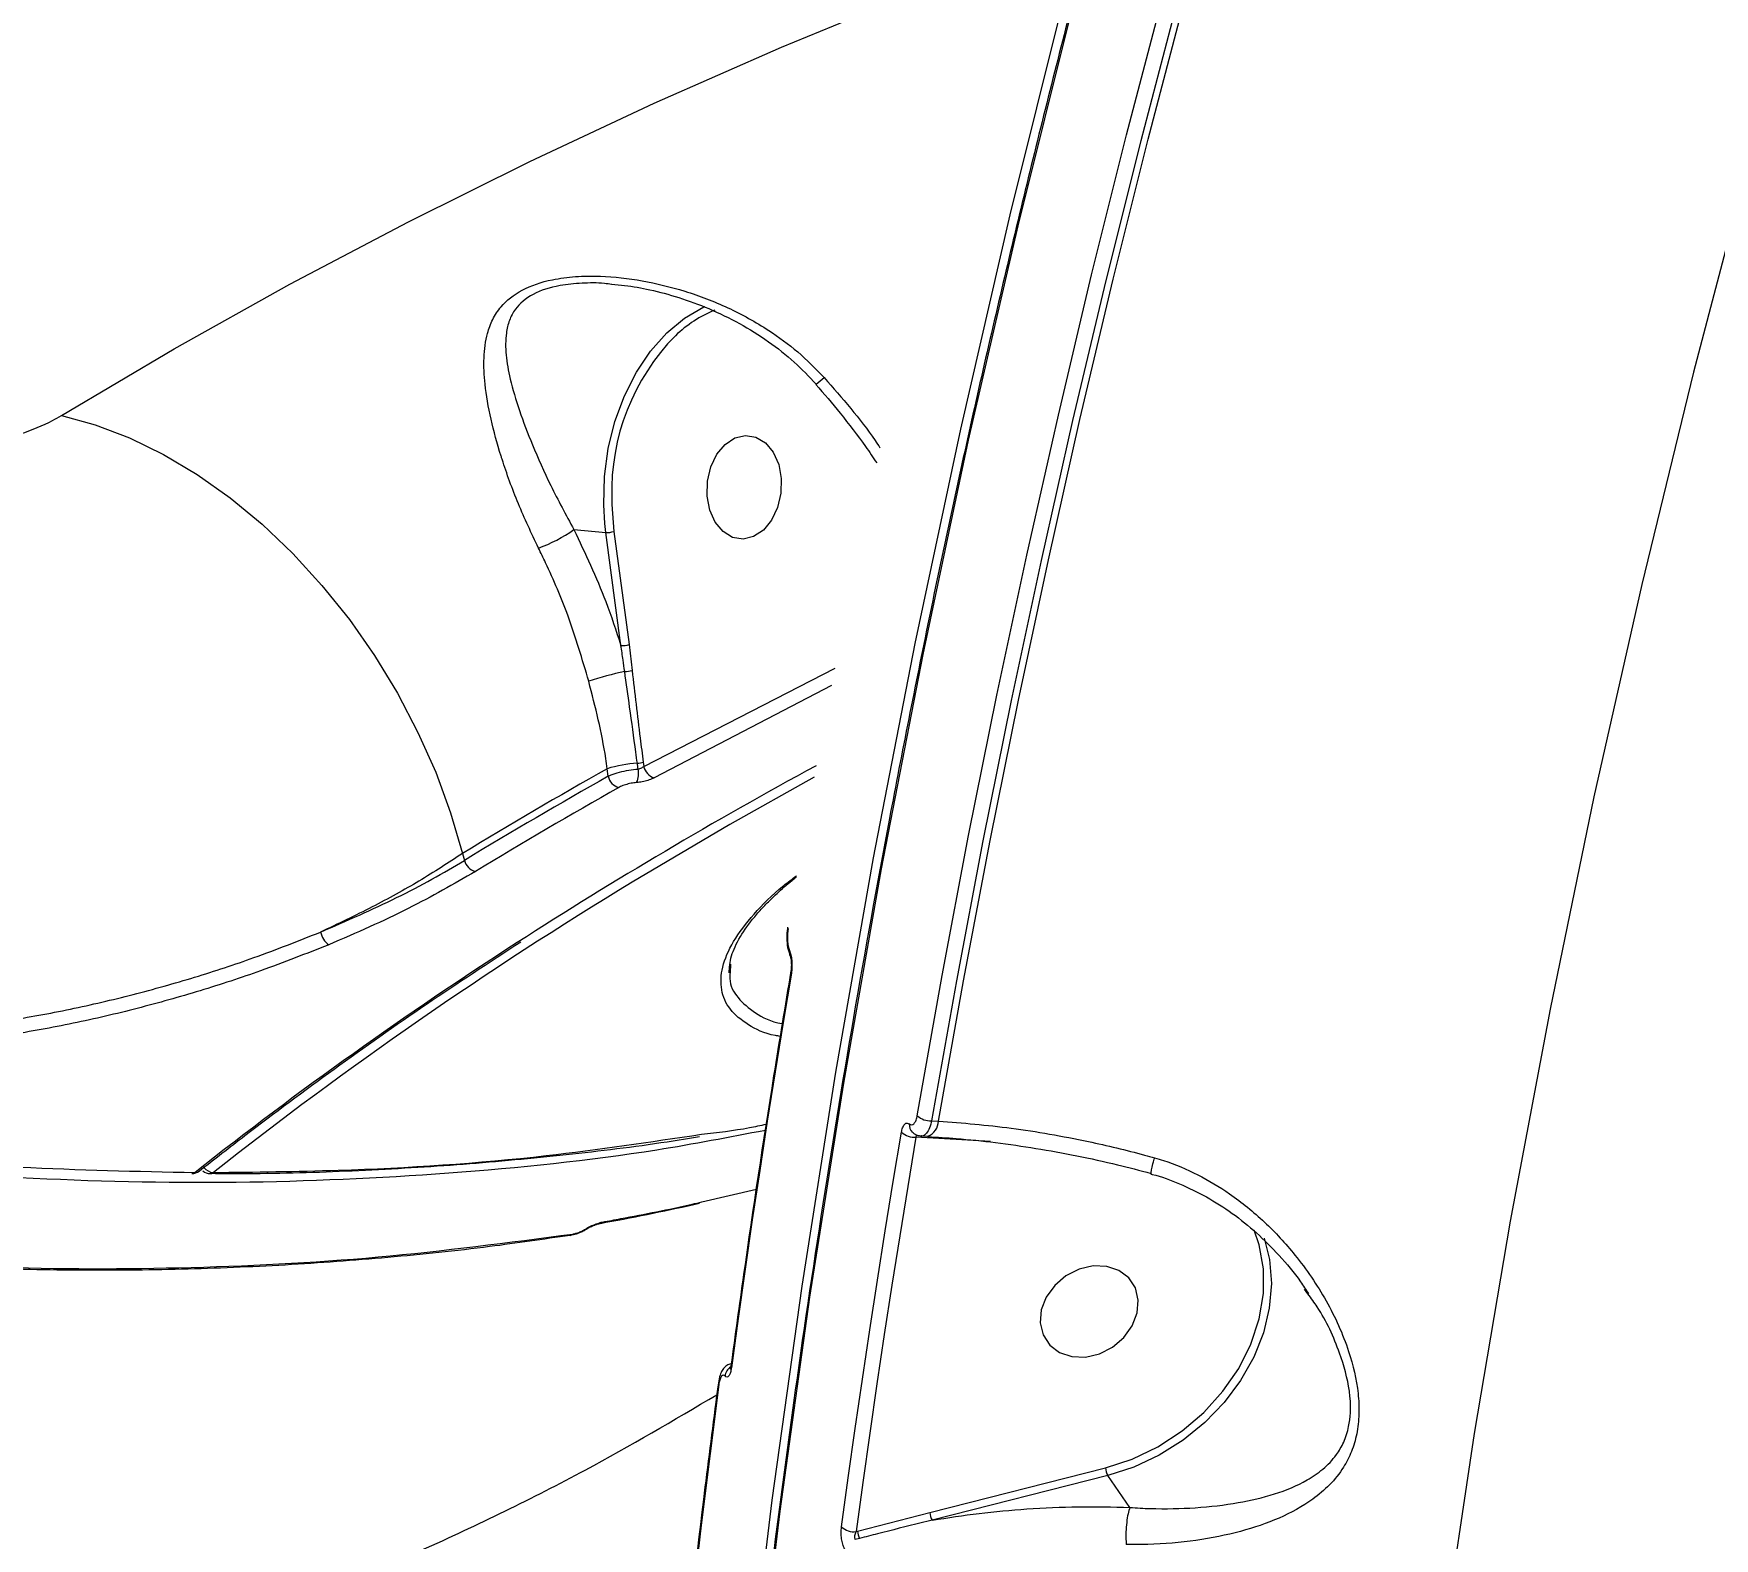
# Model space of a CAD drawing. Header units: millimetres. Extents: x -7151 to 6134, y -5040 to 5562.
# Drawn here: x -3250.3 to -3105, y -418.6 to -288.4 of the extents above; entities that cross this region are included whole.
import ezdxf

# ---------------------------------------------------------------- set-up
doc = ezdxf.new("R2010")
doc.units = ezdxf.units.MM
for name, color, linetype in [('DIKOM_ОБЪЕКТ', 7, 'Continuous'), ('DIKOM_РАЗМЕР_ЗОНА', 7, 'Continuous'), ('DIKOM_РАЗМЕР_ОБЪЕКТА', 7, 'Continuous')]:
    doc.layers.add(name, color=color, linetype=linetype)
doc.styles.add('style1', font='arial.ttf', dxfattribs={"width": 0.8})
doc.dimstyles.new('1-50', dxfattribs={"dimtxt": 300, "dimasz": 200, "dimexe": 100, "dimexo": 0, "dimgap": 100, "dimtad": 1, "dimtxsty": 'style1', "dimcen": 200, "dimclrd": 7, "dimclre": 7, "dimclrt": 7, "dimadec": 1, "dimazin": 2, "dimtfac": 1, "dimtmove": 0, "dimatfit": 2, "dimfxl": 0, "dimlwd": 25, "dimlwe": 18, "dimarcsym": 0})

# ---------------------------------------------------------------- blocks, each defined once
blk = doc.blocks.new('*D0')
at = {"layer": 'Defpoints', "color": 0, "transparency": 16777216}
for p in [(4133.55, 168.74), (-4567.47, -1241.13), (4133.55, -4153.12)]:
    blk.add_point(p, dxfattribs=at)
at = {"layer": 'DIKOM_РАЗМЕР_ОБЪЕКТА', "color": 7, "lineweight": 18, "transparency": 16777216}
for p, q in [((4133.55, 168.74), (4133.55, -4253.12)), ((-4567.47, -1241.13), (-4567.47, -4253.12))]:
    blk.add_line(p, q, dxfattribs=at)
at = {"layer": 'DIKOM_РАЗМЕР_ОБЪЕКТА', "color": 7, "lineweight": 25, "transparency": 16777216}
blk.add_line((-4367.47, -4153.12), (3933.55, -4153.12), dxfattribs=at)
at = {"layer": 'DIKOM_РАЗМЕР_ОБЪЕКТА', "color": 7, "transparency": 16777216}
for points in [[(-4367.47, -4119.79), (-4367.47, -4186.45), (-4567.47, -4153.12)], [(3933.55, -4119.79), (3933.55, -4186.45), (4133.55, -4153.12)]]:
    blk.add_solid(points, dxfattribs=at)
at = {"layer": 'DIKOM_РАЗМЕР_ОБЪЕКТА', "color": 7, "transparency": 16777216, "insert": (150.61, -3899.95), "char_height": 300, "attachment_point": 5, "style": 'style1'}
blk.add_mtext('8700', dxfattribs=at)
blk = doc.blocks.new('*D1')
at = {"layer": 'Defpoints', "color": 0, "transparency": 16777216}
for p in [(-2392.45, 3674.75), (-6010.84, -1738.88), (-3202.89, -1738.88)]:
    blk.add_point(p, dxfattribs=at)
at = {"layer": 'DIKOM_РАЗМЕР_ОБЪЕКТА', "color": 7, "lineweight": 18, "transparency": 16777216}
for p, q in [((-2392.45, 3674.75), (-6110.84, 3674.75)), ((-3202.89, -1738.88), (-6110.84, -1738.88))]:
    blk.add_line(p, q, dxfattribs=at)
at = {"layer": 'DIKOM_РАЗМЕР_ОБЪЕКТА', "color": 7, "lineweight": 25, "transparency": 16777216}
blk.add_line((-6010.84, 3474.75), (-6010.84, -1538.88), dxfattribs=at)
at = {"layer": 'DIKOM_РАЗМЕР_ОБЪЕКТА', "color": 7, "transparency": 16777216}
for points in [[(-6044.18, 3474.75), (-5977.51, 3474.75), (-6010.84, 3674.75)], [(-6044.18, -1538.88), (-5977.51, -1538.88), (-6010.84, -1738.88)]]:
    blk.add_solid(points, dxfattribs=at)
at = {"layer": 'DIKOM_РАЗМЕР_ОБЪЕКТА', "color": 7, "transparency": 16777216, "insert": (-6264.01, 967.94), "char_height": 300, "attachment_point": 5, "rotation": 90, "style": 'style1'}
blk.add_mtext('5400', dxfattribs=at)
blk = doc.blocks.new('*D2')
at = {"layer": 'Defpoints', "color": 0, "transparency": 16777216}
for p in [(-3409.24, 5551.13), (-6701.17, -3742.74), (-3065.41, -3742.74)]:
    blk.add_point(p, dxfattribs=at)
at = {"layer": 'DIKOM_РАЗМЕР_ЗОНА', "color": 7, "lineweight": 18, "transparency": 16777216}
for p, q in [((-3409.24, 5551.13), (-6801.17, 5551.13)), ((-3065.41, -3742.74), (-6801.17, -3742.74))]:
    blk.add_line(p, q, dxfattribs=at)
at = {"layer": 'DIKOM_РАЗМЕР_ЗОНА', "color": 7, "lineweight": 25, "transparency": 16777216}
blk.add_line((-6701.17, 5351.13), (-6701.17, -3542.74), dxfattribs=at)
at = {"layer": 'DIKOM_РАЗМЕР_ЗОНА', "color": 7, "transparency": 16777216}
for points in [[(-6734.5, 5351.13), (-6667.84, 5351.13), (-6701.17, 5551.13)], [(-6734.5, -3542.74), (-6667.84, -3542.74), (-6701.17, -3742.74)]]:
    blk.add_solid(points, dxfattribs=at)
at = {"layer": 'DIKOM_РАЗМЕР_ЗОНА', "color": 7, "transparency": 16777216, "insert": (-6954.45, 885.88), "char_height": 300, "attachment_point": 5, "rotation": 90, "style": 'style1'}
blk.add_mtext('9300', dxfattribs=at)
blk = doc.blocks.new('*D3')
at = {"layer": 'Defpoints', "color": 0, "transparency": 16777216}
for p in [(6133.55, 253.24), (-5802.46, -2467.19), (6133.55, -4939.78)]:
    blk.add_point(p, dxfattribs=at)
at = {"layer": 'DIKOM_РАЗМЕР_ЗОНА', "color": 7, "lineweight": 18, "transparency": 16777216}
for p, q in [((6133.55, 253.24), (6133.55, -5039.78)), ((-5802.46, -2467.19), (-5802.46, -5039.78))]:
    blk.add_line(p, q, dxfattribs=at)
at = {"layer": 'DIKOM_РАЗМЕР_ЗОНА', "color": 7, "lineweight": 25, "transparency": 16777216}
blk.add_line((-5602.46, -4939.78), (5933.55, -4939.78), dxfattribs=at)
at = {"layer": 'DIKOM_РАЗМЕР_ЗОНА', "color": 7, "transparency": 16777216}
for points in [[(-5602.46, -4906.44), (-5602.46, -4973.11), (-5802.46, -4939.78)], [(5933.55, -4906.44), (5933.55, -4973.11), (6133.55, -4939.78)]]:
    blk.add_solid(points, dxfattribs=at)
at = {"layer": 'DIKOM_РАЗМЕР_ЗОНА', "color": 7, "transparency": 16777216, "insert": (186.61, -4686.61), "char_height": 300, "attachment_point": 5, "style": 'style1'}
blk.add_mtext('11950', dxfattribs=at)

msp = doc.modelspace()

# ---------------------------------------------------------------- linework, layer by layer
at = {"layer": 'DIKOM_ОБЪЕКТ', "color": 7, "linetype": 'Continuous', "lineweight": 15}
for p, q in [((-3203.6, -331.32), (-3200.839, -331.566)), ((-3200.839, -331.566), (-3200.927, -330.794)), ((-3199.536, -341.344), (-3200.839, -331.566)), ((-3200.137, -331.477), (-3198.834, -341.256)), ((-3198.834, -341.256), (-3198.567, -343.507)), ((-3197.554, -351.798), (-3181.01, -343.306)), ((-3181.31, -344.814), (-3196.661, -352.786)), ((-3197.601, -351.443), (-3197.554, -351.798)), ((-3200.629, -352.654), (-3200.717, -352.009)), ((-3213.237, -359.339), (-3213.061, -359.935)), ((-3190.052, -368.926), (-3190.089, -369.638)), ((-3173.543, -383.771), (-3173.007, -383.799)), ((-3172.664, -382.455), (-3172.057, -382.487)), ((-3173.546, -383.904), (-3174.014, -383.879)), ((-3167.573, -384.253), (-3173.546, -383.904)), ((-3173.007, -383.799), (-3172.977, -383.8)), ((-3192.53, -389.477), (-3187.807, -388.368)), ((-3203.919, -392.372), (-3203.935, -392.374)), ((-3202.477, -391.809), (-3202.466, -391.802)), ((-3140.111, -397.442), (-3140.4, -397.037)), ((-3172.818, -416.352), (-3157.627, -412.499)), ((-3157.422, -413.16), (-3172.613, -417.012)), ((-3155.519, -415.91), (-3157.422, -413.16)), ((-3179.071, -417.974), (-3172.818, -416.352)), ((-3178.894, -418.589), (-3179.278, -418.686)), ((-3179.199, -418.006), (-3179.071, -417.974))]:
    msp.add_line(p, q, dxfattribs=at)
at = {"layer": 'DIKOM_ОБЪЕКТ', "color": 7, "linetype": 'Continuous', "lineweight": 15, "flags": 128}
for points in [[(-3194.667, -525.701), (-3194.16, -507.403), (-3193.308, -489.055), (-3192.11, -470.663), (-3190.566, -452.233), (-3188.677, -433.771), (-3186.445, -415.281), (-3183.869, -396.77), (-3180.95, -378.243), (-3177.689, -359.706), (-3174.088, -341.165), (-3170.146, -322.624), (-3165.866, -304.09), (-3161.248, -285.568), (-3156.295, -267.064), (-3151.007, -248.583), (-3145.387, -230.132), (-3139.435, -211.715), (-3133.154, -193.338), (-3126.545, -175.007)], [(-3125.888, -175.957), (-3132.496, -194.288), (-3138.778, -212.664), (-3144.729, -231.081), (-3150.35, -249.533), (-3155.638, -268.014), (-3160.591, -286.518), (-3165.209, -305.04), (-3169.489, -323.574), (-3173.43, -342.114), (-3177.032, -360.656), (-3180.293, -379.193), (-3183.212, -397.72), (-3185.788, -416.231), (-3188.02, -434.72), (-3189.909, -453.183), (-3191.453, -471.613), (-3192.651, -490.005), (-3193.503, -508.352), (-3194.01, -526.651)], [(-3091.277, -262.779), (-3096.778, -281.063), (-3101.941, -299.376), (-3106.763, -317.711), (-3111.244, -336.063), (-3115.382, -354.425), (-3119.174, -372.792), (-3122.622, -391.159), (-3125.722, -409.518), (-3128.475, -427.865), (-3130.878, -446.194), (-3132.933, -464.498), (-3134.637, -482.771), (-3135.991, -501.009), (-3136.993, -519.205), (-3137.645, -537.354)], [(-3247.928, -321.446), (-3238.186, -315.678), (-3228.181, -310.089), (-3217.919, -304.682), (-3207.405, -299.46), (-3196.646, -294.426), (-3185.646, -289.583), (-3174.413, -284.933), (-3167.394, -282.171)], [(-3173.91, -382.025), (-3171.759, -369.902), (-3169.462, -357.777), (-3167.019, -345.652), (-3164.432, -333.528), (-3161.699, -321.406), (-3158.822, -309.288), (-3155.801, -297.176), (-3152.636, -285.071)], [(-3151.407, -285.582), (-3154.569, -297.677), (-3157.588, -309.779), (-3160.463, -321.887), (-3163.193, -333.998), (-3165.779, -346.113), (-3168.22, -358.228), (-3170.515, -370.343), (-3172.664, -382.455)], [(-3172.057, -382.487), (-3169.903, -370.349), (-3167.603, -358.21), (-3165.158, -346.07), (-3162.566, -333.931), (-3159.829, -321.794), (-3156.947, -309.661), (-3153.92, -297.535), (-3150.748, -285.415)], [(-3200.927, -330.794), (-3201.025, -329.163), (-3200.954, -326.727), (-3200.625, -324.31), (-3200.047, -321.965), (-3199.231, -319.745), (-3198.196, -317.697), (-3196.964, -315.866), (-3195.562, -314.293), (-3194.022, -313.012), (-3192.376, -312.05), (-3192.289, -312.01)], [(-3247.928, -321.446), (-3244.998, -322.247), (-3242.046, -323.371), (-3239.1, -324.809), (-3236.188, -326.547), (-3233.335, -328.569), (-3230.567, -330.857), (-3227.91, -333.39), (-3225.388, -336.145), (-3223.023, -339.096), (-3220.838, -342.218), (-3218.853, -345.481), (-3217.085, -348.856), (-3215.55, -352.312), (-3214.264, -355.817), (-3213.237, -359.339)], [(-3188.062, -331.927), (-3188.974, -332.143), (-3189.877, -331.995), (-3190.698, -331.495), (-3191.37, -330.684), (-3191.84, -329.627), (-3192.069, -328.411), (-3192.038, -327.133), (-3191.75, -325.897), (-3191.228, -324.804), (-3190.515, -323.941), (-3189.668, -323.379), (-3188.756, -323.163), (-3187.853, -323.311), (-3187.032, -323.811), (-3186.359, -324.622), (-3185.889, -325.678), (-3185.661, -326.895), (-3185.692, -328.173), (-3185.98, -329.409), (-3186.502, -330.502), (-3187.215, -331.365), (-3188.062, -331.927)], [(-3200.325, -328.566), (-3200.319, -329.147), (-3200.137, -331.477)], [(-3198.045, -352.033), (-3198.062, -351.908), (-3198.112, -351.533)], [(-3182.812, -352.722), (-3190.106, -356.821), (-3198.552, -361.819)], [(-3185.122, -365.708), (-3185.119, -365.791), (-3185.081, -365.881)], [(-3184.792, -369.679), (-3185.503, -373.951), (-3186.198, -378.222), (-3186.874, -382.493), (-3187.531, -386.763), (-3188.171, -391.032), (-3188.792, -395.3), (-3189.395, -399.568), (-3189.981, -403.834)], [(-3180.452, -417.603), (-3179.867, -413.337), (-3179.264, -409.069), (-3178.643, -404.801), (-3178.003, -400.532), (-3177.346, -396.262), (-3176.67, -391.991), (-3175.975, -387.72), (-3175.263, -383.448)], [(-3173.546, -383.904), (-3173.524, -383.831), (-3173.5, -383.773)], [(-3174.014, -383.879), (-3174.726, -388.148), (-3175.42, -392.416), (-3176.095, -396.683), (-3176.752, -400.949), (-3177.391, -405.215), (-3178.012, -409.479), (-3178.615, -413.743), (-3179.199, -418.006)], [(-3202.608, -391.828), (-3202.521, -391.826), (-3202.477, -391.809)], [(-3157.627, -412.499), (-3155.311, -411.731), (-3153.086, -410.654), (-3151.004, -409.295), (-3149.116, -407.686), (-3147.467, -405.866), (-3146.098, -403.88), (-3145.041, -401.774), (-3144.322, -399.601), (-3143.958, -397.412), (-3143.959, -395.26), (-3144.323, -393.198), (-3144.754, -391.921)], [(-3143.896, -392.606), (-3143.436, -394.471), (-3143.277, -396.541), (-3143.455, -398.668), (-3143.967, -400.807), (-3144.803, -402.911), (-3145.943, -404.934), (-3147.364, -406.832), (-3149.035, -408.565), (-3150.918, -410.095), (-3152.974, -411.389), (-3155.158, -412.418), (-3157.422, -413.16)], [(-3158.699, -395.02), (-3159.906, -395.302), (-3161.043, -395.88), (-3162.016, -396.708), (-3162.747, -397.718), (-3163.177, -398.829), (-3163.271, -399.95), (-3163.021, -400.991), (-3162.448, -401.867), (-3161.598, -402.508), (-3160.54, -402.861), (-3159.359, -402.898), (-3158.151, -402.616), (-3157.015, -402.037), (-3156.042, -401.21), (-3155.31, -400.199), (-3154.88, -399.089), (-3154.786, -397.968), (-3155.036, -396.927), (-3155.609, -396.05), (-3156.46, -395.41), (-3157.518, -395.057), (-3158.699, -395.02)], [(-3190.023, -403.662), (-3190.019, -403.743), (-3189.981, -403.834)], [(-3191.067, -405.285), (-3192.601, -417.437), (-3193.987, -429.578), (-3195.225, -441.707), (-3196.313, -453.823), (-3197.253, -465.923), (-3198.043, -478.006), (-3198.685, -490.071), (-3199.176, -502.115)], [(-3191.108, -405.119), (-3191.104, -405.194), (-3191.067, -405.285)]]:
    msp.add_lwpolyline(points, dxfattribs=at)
at = {"layer": 'DIKOM_ОБЪЕКТ', "color": 7, "linetype": 'Continuous', "lineweight": 15}
for centre, radius, start, end in [((-3187.247, -322.484), 10.978, 112.25902, 133.64887), ((-3181.071, -328.026), 19.262, 135.56152, 181.60604), ((-3191.244, -307.727), 13.964, 307.94919, 311.6474), ((-3211.234, -320.402), 13.322, 290.05571, 304.9607), ((-3200.732, -329.583), 1.986, 266.9376, 287.44184), ((-3199.429, -339.364), 1.983, 266.92207, 287.45738), ((-3192.311, -374.697), 31.869, 102.49646, 108.29466), ((-3199.154, -341.294), 2.289, 268.67153, 284.85805), ((-2992.069, -703.246), 399.843, 118.46522, 122.7722), ((-3197.594, -361.731), 10.212, 92.90789, 107.80792), ((-3198.21, -349.477), 2.058, 272.71891, 287.19327), ((-2997.965, -712.657), 413.733, 119.34423, 121.35347), ((-2998.092, -712.788), 413.179, 119.35317, 121.35114), ((-3199.397, -352.417), 1.254, 190.91762, 255.27106), ((-3199.763, -352.435), 1.764, 334.3193, 13.17707), ((-3196.306, -351.567), 1.269, 190.4706, 253.79463), ((-2997.747, -712.749), 412.017, 119.35341, 121.3525), ((-3211.838, -359.675), 1.251, 191.95474, 256.93272), ((-3010.64, -671.584), 362.306, 121.24203, 128.21851), ((-3223.841, -365.84), 1.691, 190.00092, 235.15674), ((-3015.014, -667.682), 357.519, 122.76549, 128.25397), ((-3184.356, -367.935), 0.604, 165.09186, 203.34139), ((-3184.623, -369.546), 0.215, 167.08495, 218.40713), ((-3172.787, -380.791), 1.668, 227.66909, 274.22601), ((-3174.142, -382.225), 1.659, 227.48908, 274.43325), ((-3173.763, -382.835), 0.832, 173.21165, 228.92583), ((-3173.581, -382.397), 1.527, 293.28329, 356.62869), ((-3234.7, -385.814), 1.125, 217.06255, 265.6373), ((-3236.635, -386.032), 1, 269.68188, 308.32754), ((-3236.644, -386.611), 0.421, 270.50712, 310.371), ((-3236.354, -386.375), 0.556, 268.21783, 307.57733), ((-3235.052, -386.036), 1, 229.27718, 269.99243), ((-3235.057, -386.616), 0.42, 269.22113, 310.37575), ((-3203.998, -391.918), 0.461, 279.81941, 312.78545), ((-3201.393, -390.933), 0.405, 280.98653, 314.7159), ((-3189.458, -404.654), 1.072, 123.00003, 175.01513), ((-3155.997, -412.355), 1.636, 185.0376, 209.44369), ((-3171.188, -416.208), 1.636, 185.03942, 209.44333), ((-3179.378, -416.411), 1.605, 227.97153, 276.3794), ((-3177.318, -417.803), 1.762, 185.57125, 206.51005)]:
    msp.add_arc(centre, radius, start, end, dxfattribs=at)
for points, knots in [([(-3690.94, 179.72), (-3691.653, 176.134), (-3693.574, 166.473), (-3695.824, 150.273), (-3697.42, 131.054), (-3697.932, 111.207), (-3697.334, 90.786), (-3695.592, 69.847), (-3692.749, 48.851), (-3688.839, 27.871), (-3683.92, 6.98), (-3677.912, -14.164), (-3670.79, -35.496), (-3662.551, -56.945), (-3653.376, -78.039), (-3643.32, -98.714), (-3632.454, -118.916), (-3620.6, -138.975), (-3607.758, -158.813), (-3593.949, -178.353), (-3579.648, -196.946), (-3564.951, -214.566), (-3549.958, -231.214), (-3534.247, -247.374), (-3517.843, -262.973), (-3500.782, -277.948), (-3483.2, -292.165), (-3465.141, -305.563), (-3446.661, -318.099), (-3427.694, -329.802), (-3408.287, -340.593), (-3388.498, -350.412), (-3368.761, -359.042), (-3349.144, -366.484), (-3329.71, -372.76), (-3310.142, -377.971), (-3290.501, -382.06), (-3270.864, -384.959), (-3252.791, -386.595), (-3241.406, -386.828), (-3236.372, -386.932)], [0, 0, 0, 0, 0.0156515, 0.0421674, 0.0687038, 0.0952197, 0.1225059, 0.1498143, 0.1771005, 0.2036164, 0.2301528, 0.2566688, 0.2839549, 0.3112633, 0.3385495, 0.3650654, 0.3916018, 0.4181179, 0.445404, 0.4727124, 0.4999986, 0.5255598, 0.5511394, 0.5767009, 0.6029492, 0.6292178, 0.6554667, 0.6819827, 0.708519, 0.7350351, 0.7623211, 0.7896295, 0.8169158, 0.843432, 0.8699685, 0.8964843, 0.9237709, 0.9510792, 0.9783655, 1, 1, 1, 1]), ([(-3150.008, -110.543), (-3150.021, -111.425), (-3150.081, -115.361), (-3148.929, -122.738), (-3146.561, -132.635), (-3142.857, -142.967), (-3137.895, -153.678), (-3131.632, -164.75), (-3124.209, -175.935), (-3115.684, -187.194), (-3106.127, -198.485), (-3095.385, -209.992), (-3083.444, -221.682), (-3070.317, -233.52), (-3056.458, -245.106), (-3041.977, -256.405), (-3026.992, -267.387), (-3011.084, -278.37), (-2994.269, -289.315), (-2976.58, -300.188), (-2958.157, -310.894), (-2939.042, -321.398), (-2919.292, -331.667), (-2898.835, -341.729), (-2877.713, -351.541), (-2855.985, -361.061), (-2834.129, -370.08), (-2812.224, -378.578), (-2790.347, -386.549), (-2768.141, -394.121), (-2745.671, -401.254), (-2723.013, -407.898), (-2701.995, -413.591), (-2688.627, -416.85), (-2682.716, -418.292)], [0, 0, 0, 0, 0.0092133, 0.0411392, 0.0730895, 0.1050153, 0.1378682, 0.170748, 0.2036013, 0.2355268, 0.2674773, 0.2994029, 0.3322563, 0.365136, 0.397989, 0.4287655, 0.4595636, 0.4903396, 0.5219437, 0.5535714, 0.5851752, 0.6171011, 0.6490516, 0.6809773, 0.7138302, 0.7467104, 0.7795634, 0.8114894, 0.8434397, 0.8753658, 0.9082187, 0.9410987, 0.9739518, 1, 1, 1, 1]), ([(-2683.204, -418.719), (-2689.102, -417.281), (-2702.315, -414.06), (-2723.052, -408.443), (-2745.335, -401.912), (-2767.679, -394.833), (-2789.976, -387.254), (-2812.124, -379.204), (-2834.05, -370.707), (-2855.714, -361.766), (-2877.085, -352.406), (-2898.099, -342.659), (-2918.659, -332.572), (-2938.668, -322.19), (-2957.822, -311.675), (-2976.1, -301.051), (-2993.518, -290.349), (-3010.26, -279.466), (-3026.256, -268.45), (-3041.435, -257.35), (-3055.928, -246.053), (-3069.657, -234.574), (-3082.572, -222.932), (-3094.476, -211.305), (-3105.303, -199.751), (-3115.043, -188.314), (-3123.498, -177.062), (-3128.897, -169.259), (-3131.135, -165.281), (-3131.339, -164.918)], [0, 0, 0, 0, 0.0313117, 0.0701509, 0.1091132, 0.1481378, 0.1871616, 0.2261238, 0.2649637, 0.303803, 0.3427656, 0.38179, 0.4208145, 0.4597761, 0.4986159, 0.5360237, 0.5735412, 0.6111143, 0.6486878, 0.6862052, 0.7236128, 0.7624525, 0.8014144, 0.8404387, 0.879463, 0.9184249, 0.9572645, 0.9961041, 1, 1, 1, 1]), ([(-3125.938, -175.749), (-3127.034, -178.733), (-3130.212, -187.387), (-3135.255, -201.743), (-3140.975, -218.825), (-3146.406, -235.941), (-3151.553, -253.085), (-3156.412, -270.253), (-3160.983, -287.441), (-3165.263, -304.644), (-3169.253, -321.858), (-3172.951, -339.078), (-3176.356, -356.299), (-3179.467, -373.518), (-3182.283, -390.729), (-3184.804, -407.929), (-3187.029, -425.112), (-3188.958, -442.274), (-3190.589, -459.411), (-3191.923, -476.518), (-3192.958, -493.591), (-3193.696, -510.626), (-3194.136, -527.617), (-3194.277, -544.561), (-3194.119, -561.452), (-3193.663, -578.287), (-3192.909, -595.061), (-3191.857, -611.771), (-3190.506, -628.41), (-3188.859, -644.976), (-3186.913, -661.463), (-3184.672, -677.868), (-3182.135, -694.186), (-3179.299, -710.412), (-3176.335, -725.781), (-3174.197, -735.699), (-3173.211, -740.277)], [0, 0, 0, 0, 0.01577084, 0.04572705, 0.07568358, 0.10564001, 0.13559631, 0.16555251, 0.19550875, 0.22546479, 0.25542083, 0.28537681, 0.31533243, 0.34528823, 0.37524377, 0.40519917, 0.43515453, 0.46510974, 0.4950647, 0.5250197, 0.55497451, 0.58492911, 0.61488354, 0.64483785, 0.67479208, 0.70474601, 0.73469988, 0.76465354, 0.79460704, 0.82456039, 0.85451358, 0.88446649, 0.9144193, 0.94437191, 0.9743243, 1, 1, 1, 1]), ([(-2448.126, -436.559), (-2450.938, -437.058), (-2458.511, -438.404), (-2471.612, -440.08), (-2487.595, -441.425), (-2504.567, -442.134), (-2522.494, -442.19), (-2541.34, -441.573), (-2560.69, -440.297), (-2580.464, -438.382), (-2600.577, -435.861), (-2621.357, -432.694), (-2642.759, -428.863), (-2664.721, -424.367), (-2686.763, -419.303), (-2708.803, -413.702), (-2730.768, -407.608), (-2753.015, -400.919), (-2775.478, -393.635), (-2798.082, -385.765), (-2820.329, -377.485), (-2842.151, -368.831), (-2863.492, -359.849), (-2884.698, -350.393), (-2905.69, -340.476), (-2926.386, -330.121), (-2946.331, -319.557), (-2965.475, -308.825), (-2983.785, -297.969), (-3001.56, -286.812), (-3018.713, -275.38), (-3035.168, -263.707), (-3049.91, -252.545), (-3063.05, -241.94), (-3074.721, -231.922), (-3085.683, -221.874), (-3095.894, -211.825), (-3105.249, -201.883), (-3113.705, -192.095), (-3120.533, -183.478), (-3124.338, -178.133), (-3125.888, -175.957)], [0, 0, 0, 0, 0.0156522, 0.0421682, 0.0687045, 0.0952202, 0.1225061, 0.1498144, 0.1771005, 0.2036164, 0.230153, 0.2566688, 0.2839545, 0.311263, 0.3385492, 0.3650648, 0.3916015, 0.4181172, 0.4454031, 0.4727116, 0.4999978, 0.5265133, 0.5530497, 0.5795656, 0.6068517, 0.6341601, 0.661446, 0.6879619, 0.714498, 0.7410141, 0.7683001, 0.7956085, 0.8228944, 0.8459723, 0.8690777, 0.8921826, 0.9155067, 0.9388307, 0.961564, 0.9843488, 1, 1, 1, 1]), ([(-3207.459, -494.038), (-3210.488, -495.409), (-3218.711, -499.131), (-3232.926, -504.653), (-3250.294, -510.407), (-3268.527, -515.45), (-3287.522, -519.772), (-3307.195, -523.346), (-3327.49, -526.158), (-3348.386, -528.185), (-3369.836, -529.44), (-3391.769, -529.927), (-3414.081, -529.644), (-3436.67, -528.591), (-3459.467, -526.765), (-3482.437, -524.153), (-3505.54, -520.776), (-3528.702, -516.649), (-3551.816, -511.794), (-3574.773, -506.233), (-3597.501, -499.976), (-3619.956, -493.019), (-3642.107, -485.389), (-3663.888, -477.114), (-3685.198, -468.236), (-3705.936, -458.792), (-3726.032, -448.809), (-3745.441, -438.292), (-3764.143, -427.27), (-3782.086, -415.78), (-3799.189, -403.878), (-3815.37, -391.617), (-3829.859, -379.62), (-3842.791, -367.948), (-3854.313, -356.654), (-3865.058, -345.165), (-3874.977, -333.532), (-3883.989, -321.861), (-3892.071, -310.18), (-3898.546, -299.729), (-3902.103, -293.149), (-3903.553, -290.468)], [0, 0, 0, 0, 0.0156533, 0.0424907, 0.0694122, 0.0963769, 0.1233417, 0.1502637, 0.1771004, 0.2039377, 0.2308593, 0.2578243, 0.2847892, 0.3117109, 0.3385481, 0.3653846, 0.392306, 0.4192702, 0.4462348, 0.4731562, 0.499993, 0.5268301, 0.5537514, 0.5807162, 0.6076811, 0.6346027, 0.6614393, 0.6882764, 0.7151979, 0.7421626, 0.7691275, 0.7960488, 0.8228858, 0.8459641, 0.8691647, 0.8923929, 0.9156208, 0.9388215, 0.961584, 0.9843465, 1, 1, 1, 1]), ([(-3187.039, -383.292), (-3190.155, -383.891), (-3199.087, -385.607), (-3214.353, -387.155), (-3232.731, -388.007), (-3251.507, -387.578), (-3270.612, -385.968), (-3289.991, -383.172), (-3309.552, -379.211), (-3329.204, -374.1), (-3347.969, -368.133), (-3365.823, -361.491), (-3382.755, -354.355), (-3399.641, -346.393), (-3416.407, -337.644), (-3432.903, -328.19), (-3449.088, -318.055), (-3463.307, -308.445), (-3472.079, -302.023), (-3475.654, -299.406)], [0, 0, 0, 0, 0.0354524, 0.1016403, 0.167622, 0.2336025, 0.2997915, 0.3660862, 0.4323813, 0.4985691, 0.5645506, 0.6212901, 0.6783305, 0.7354387, 0.7925465, 0.8495871, 0.9055508, 0.9615144, 1, 1, 1, 1]), ([(-3206.666, -332.916), (-3207.271, -331.632), (-3208.507, -329.01), (-3209.443, -326.385), (-3210.218, -323.952), (-3210.831, -321.709), (-3211.325, -318.891), (-3211.439, -316.427), (-3211.199, -314.581), (-3210.661, -313.123), (-3209.811, -311.794), (-3208.204, -310.495), (-3205.826, -309.698), (-3203.459, -309.394), (-3200.849, -309.361), (-3197.65, -309.72), (-3193.935, -310.631), (-3190.238, -312.047), (-3186.972, -313.851), (-3184.167, -315.892), (-3182.703, -317.401), (-3181.964, -318.161)], [0, 0, 0, 0, 0.0713195, 0.1455347, 0.1511439, 0.2166839, 0.2835514, 0.3372086, 0.3918229, 0.4251671, 0.4591147, 0.5134607, 0.567945, 0.6040773, 0.6411297, 0.7022457, 0.764909, 0.8302385, 0.8968694, 0.9479895, 1, 1, 1, 1]), ([(-3200.336, -310.105), (-3200.543, -310.075), (-3201.404, -309.953), (-3202.923, -309.986), (-3205.1, -310.183), (-3207.278, -310.875), (-3208.61, -312.035), (-3209.222, -313.218), (-3209.53, -314.529), (-3209.517, -316.207), (-3209.121, -318.432), (-3208.358, -321.007), (-3207.182, -324.073), (-3205.647, -327.517), (-3204.29, -330.039), (-3203.6, -331.32)], [0, 0, 0, 0, 0.017036, 0.0708948, 0.126085, 0.2044971, 0.2828004, 0.3323209, 0.3830975, 0.4660812, 0.5507471, 0.6546397, 0.7603295, 0.8781823, 1, 1, 1, 1]), ([(-3200.334, -310.09), (-3199.96, -310.118), (-3198.866, -310.2), (-3196.915, -310.566), (-3194.472, -311.214), (-3191.866, -312.183), (-3189.254, -313.445), (-3186.778, -314.995), (-3184.536, -316.742), (-3183.27, -318.086), (-3182.654, -318.741)], [0, 0, 0, 0, 0.0574601, 0.1680408, 0.2970688, 0.4345508, 0.5805096, 0.7267691, 0.8669951, 1, 1, 1, 1]), ([(-3181.964, -318.161), (-3180.403, -319.932), (-3178.667, -321.901), (-3177.272, -324.03), (-3177.132, -324.245)], [0, 0, 0, 0, 0.8990186, 1, 1, 1, 1]), ([(-3182.672, -318.75), (-3181.969, -319.574), (-3180.475, -321.325), (-3178.723, -323.606), (-3177.73, -325.069), (-3177.411, -325.538)], [0, 0, 0, 0, 0.3762892, 0.800087, 1, 1, 1, 1]), ([(-3260.772, -323.978), (-3259.833, -324.077), (-3257.925, -324.277), (-3254.587, -323.895), (-3251.386, -323.085), (-3249.194, -322.18), (-3248.183, -321.594), (-3247.928, -321.446)], [0, 0, 0, 0, 0.2187199, 0.4447792, 0.679419, 0.9191859, 1, 1, 1, 1]), ([(-3203.6, -331.32), (-3202.628, -333.37), (-3201.083, -336.624), (-3199.954, -340.069), (-3199.536, -341.344)], [0, 0, 0, 0, 0.6299067, 1, 1, 1, 1]), ([(-3202.315, -344.438), (-3202.875, -342.543), (-3203.911, -339.043), (-3205.524, -335.247), (-3206.458, -333.339), (-3206.666, -332.916)], [0, 0, 0, 0, 0.4786892, 0.8843855, 1, 1, 1, 1]), ([(-3199.207, -343.582), (-3199.251, -343.257), (-3199.353, -342.509), (-3199.47, -341.765), (-3199.536, -341.344)], [0, 0, 0, 0, 0.4352731, 1, 1, 1, 1]), ([(-3200.717, -352.009), (-3200.758, -351.711), (-3201.105, -349.179), (-3201.748, -346.66), (-3202.315, -344.438)], [0, 0, 0, 0, 0.1178655, 1, 1, 1, 1]), ([(-3198.112, -351.533), (-3198.155, -351.21), (-3198.372, -349.594), (-3198.741, -346.949), (-3199.064, -344.615), (-3199.207, -343.582)], [0, 0, 0, 0, 0.1222789, 0.611421, 1, 1, 1, 1]), ([(-3198.567, -343.507), (-3198.344, -345.456), (-3198.041, -348.108), (-3197.693, -350.745), (-3197.601, -351.443)], [0, 0, 0, 0, 0.7353015, 1, 1, 1, 1]), ([(-3200.629, -352.654), (-3200.548, -352.618), (-3200.273, -352.493), (-3199.682, -352.301), (-3198.855, -352.115), (-3198.316, -352.06), (-3198.045, -352.033)], [0, 0, 0, 0, 0.1208729, 0.4144487, 0.7069151, 1, 1, 1, 1]), ([(-3198.173, -353.199), (-3198.335, -353.218), (-3198.659, -353.255), (-3199.153, -353.384), (-3199.505, -353.517), (-3199.668, -353.604), (-3199.716, -353.63)], [0, 0, 0, 0, 0.2926412, 0.5850212, 0.8787948, 1, 1, 1, 1]), ([(-3196.661, -352.786), (-3196.698, -352.805), (-3196.854, -352.886), (-3197.192, -353.014), (-3197.687, -353.144), (-3198.011, -353.181), (-3198.173, -353.199)], [0, 0, 0, 0, 0.0963411, 0.3984994, 0.6989924, 1, 1, 1, 1]), ([(-3198.045, -352.033), (-3197.992, -352.022), (-3197.883, -352.001), (-3197.723, -351.927), (-3197.615, -351.854), (-3197.566, -351.809), (-3197.554, -351.798)], [0, 0, 0, 0, 0.292882, 0.5921061, 0.9006116, 1, 1, 1, 1]), ([(-3213.237, -359.339), (-3214.462, -360.139), (-3216.872, -361.711), (-3221, -363.994), (-3223.998, -365.417), (-3225.506, -366.134)], [0, 0, 0, 0, 0.3395403, 0.667775, 1, 1, 1, 1]), ([(-3225.506, -366.134), (-3223.259, -365.154), (-3219.856, -363.67), (-3215.829, -361.563), (-3213.984, -360.477), (-3213.061, -359.935)], [0, 0, 0, 0, 0.4928118, 0.7463957, 1, 1, 1, 1]), ([(-3212.121, -360.894), (-3213.992, -361.97), (-3216.828, -363.601), (-3221.229, -365.701), (-3223.615, -366.719), (-3224.807, -367.228)], [0, 0, 0, 0, 0.4927683, 0.7463782, 1, 1, 1, 1]), ([(-3185.763, -375.159), (-3185.903, -375.137), (-3187.075, -374.952), (-3188.599, -374.185), (-3190.216, -372.874), (-3190.948, -371.174), (-3190.86, -369.196), (-3189.935, -366.982), (-3188.124, -364.6), (-3186.238, -362.668), (-3184.719, -361.542), (-3184.337, -361.258)], [0, 0, 0, 0, 0.0181654, 0.1522556, 0.2863738, 0.420061, 0.5538551, 0.6878891, 0.8217951, 0.955089, 1, 1, 1, 1]), ([(-3190.17, -369.663), (-3190.149, -369.205), (-3190.11, -368.341), (-3189.313, -366.593), (-3188.255, -365.119), (-3187.216, -363.946), (-3186.262, -362.993), (-3185.331, -362.134), (-3184.603, -361.564), (-3184.357, -361.371)], [0, 0, 0, 0, 0.2350261, 0.4437198, 0.6382388, 0.7312639, 0.8245665, 0.9408151, 1, 1, 1, 1]), ([(-3278.329, -374.115), (-3276.773, -374.337), (-3273.655, -374.781), (-3268.625, -375.023), (-3263.412, -374.958), (-3258.045, -374.551), (-3252.602, -373.84), (-3247.133, -372.842), (-3241.704, -371.574), (-3236.386, -370.071), (-3230.901, -368.276), (-3227.404, -366.887), (-3225.506, -366.134)], [0, 0, 0, 0, 0.0977724, 0.1958539, 0.2936272, 0.3914525, 0.4895903, 0.5874207, 0.6858969, 0.7846778, 0.8831526, 1, 1, 1, 1]), ([(-3185.118, -365.711), (-3185.125, -365.746), (-3185.184, -366.035), (-3185.206, -366.655), (-3185.145, -367.493), (-3184.985, -367.94), (-3184.906, -368.16)], [0, 0, 0, 0, 0.0442626, 0.3698439, 0.689851, 1, 1, 1, 1]), ([(-3185.081, -365.881), (-3185.102, -366.038), (-3185.143, -366.352), (-3185.136, -366.872), (-3185.076, -367.353), (-3184.997, -367.641), (-3184.946, -367.763), (-3184.939, -367.78)], [0, 0, 0, 0, 0.2406861, 0.4814752, 0.7216992, 0.9612423, 1, 1, 1, 1]), ([(-3224.807, -367.228), (-3226.743, -367.996), (-3230.313, -369.412), (-3235.911, -371.243), (-3241.34, -372.775), (-3246.883, -374.068), (-3252.467, -375.085), (-3258.026, -375.81), (-3263.507, -376.224), (-3268.833, -376.289), (-3273.973, -376.041), (-3277.16, -375.587), (-3278.75, -375.36)], [0, 0, 0, 0, 0.11667843, 0.21508227, 0.31380068, 0.4122042, 0.51006523, 0.60822947, 0.70608468, 0.8039571, 0.90213368, 1, 1, 1, 1]), ([(-3236.015, -386.816), (-3234.699, -385.786), (-3230.883, -382.796), (-3224.365, -377.96), (-3216.428, -372.361), (-3210.934, -368.762), (-3208.199, -366.97)], [0, 0, 0, 0, 0.1495398, 0.4338838, 0.7182259, 1, 1, 1, 1]), ([(-3184.939, -367.78), (-3184.932, -367.797), (-3184.881, -367.919), (-3184.801, -368.207), (-3184.74, -368.688), (-3184.731, -369.208), (-3184.771, -369.522), (-3184.792, -369.679)], [0, 0, 0, 0, 0.0385762, 0.2781288, 0.5183726, 0.7592384, 1, 1, 1, 1]), ([(-3184.911, -368.174), (-3184.909, -368.177), (-3184.904, -368.19), (-3184.874, -368.279), (-3184.837, -368.445), (-3184.801, -368.702), (-3184.79, -369.023), (-3184.803, -369.312), (-3184.827, -369.45), (-3184.835, -369.497)], [0, 0, 0, 0, 0.04386349, 0.16439622, 0.29949716, 0.47738039, 0.67789691, 0.89136741, 1, 1, 1, 1]), ([(-3190.089, -369.638), (-3190.105, -369.813), (-3190.179, -370.641), (-3189.507, -371.859), (-3187.969, -373.155), (-3186.6, -373.884), (-3185.589, -374.053), (-3185.582, -374.054)], [0, 0, 0, 0, 0.0818018, 0.3867257, 0.6911371, 0.9978137, 1, 1, 1, 1]), ([(-3184.834, -369.503), (-3185.335, -372.523), (-3186.79, -381.28), (-3188.512, -392.667), (-3189.662, -401.03), (-3190.023, -403.662)], [0, 0, 0, 0, 0.26510453, 0.76863486, 1, 1, 1, 1]), ([(-3174.589, -382.736), (-3174.523, -382.775), (-3174.391, -382.852), (-3174.196, -382.752), (-3174.032, -382.503), (-3173.946, -382.222), (-3173.915, -382.05), (-3173.91, -382.025)], [0, 0, 0, 0, 0.2393737, 0.4786679, 0.7179273, 0.9576766, 1, 1, 1, 1]), ([(-3234.785, -386.936), (-3231.178, -386.893), (-3221.459, -386.777), (-3207.303, -385.835), (-3197.021, -384.293), (-3192.564, -383.624)], [0, 0, 0, 0, 0.25063816, 0.67521257, 1, 1, 1, 1]), ([(-3192.564, -383.624), (-3191.171, -383.467), (-3189.268, -383.253), (-3187.444, -382.855), (-3186.956, -382.748)], [0, 0, 0, 0, 0.7327341, 1, 1, 1, 1]), ([(-3175.263, -383.448), (-3175.259, -383.422), (-3175.228, -383.25), (-3175.142, -382.97), (-3174.98, -382.72), (-3174.786, -382.621), (-3174.655, -382.698), (-3174.589, -382.736)], [0, 0, 0, 0, 0.042616, 0.2824943, 0.5215605, 0.7608443, 1, 1, 1, 1]), ([(-3174.298, -383.448), (-3174.265, -383.482), (-3174.122, -383.63), (-3173.845, -383.756), (-3173.611, -383.749), (-3173.545, -383.747)], [0, 0, 0, 0, 0.1776183, 0.7694143, 1, 1, 1, 1]), ([(-3173.964, -383.648), (-3173.977, -383.671), (-3174.004, -383.719), (-3174.014, -383.813), (-3174.014, -383.871), (-3174.014, -383.879)], [0, 0, 0, 0, 0.4395506, 0.9148982, 1, 1, 1, 1]), ([(-3172.664, -382.455), (-3172.673, -382.498), (-3172.734, -382.784), (-3172.895, -383.254), (-3173.182, -383.65), (-3173.416, -383.816), (-3173.534, -383.763), (-3173.544, -383.759)], [0, 0, 0, 0, 0.0538711, 0.3597494, 0.6650115, 0.9702975, 1, 1, 1, 1]), ([(-3172.057, -382.487), (-3169.978, -382.654), (-3165.76, -382.994), (-3159.71, -384.076), (-3155.563, -385.06), (-3153.667, -385.58), (-3153.383, -385.657)], [0, 0, 0, 0, 0.3434992, 0.6969471, 0.9545462, 1, 1, 1, 1]), ([(-3235.061, -387.007), (-3233.812, -387.014), (-3229.491, -387.041), (-3222.186, -386.787), (-3213.163, -386.26), (-3204.28, -385.414), (-3197.473, -384.601), (-3193.669, -383.974), (-3192.738, -383.821)], [0, 0, 0, 0, 0.0861649, 0.2982503, 0.5103969, 0.7215929, 0.9317904, 1, 1, 1, 1]), ([(-3172.982, -383.836), (-3172.169, -383.882), (-3170.255, -383.99), (-3167.128, -384.33), (-3163.644, -384.825), (-3160.115, -385.469), (-3156.782, -386.189), (-3154.65, -386.754), (-3153.687, -387.009)], [0, 0, 0, 0, 0.1322135, 0.3111364, 0.4910996, 0.6715432, 0.8517136, 1, 1, 1, 1]), ([(-3153.383, -385.657), (-3153.122, -385.735), (-3151.836, -386.116), (-3149.608, -387.064), (-3146.658, -388.834), (-3143.815, -391.159), (-3140.969, -394.245), (-3138.425, -397.969), (-3136.568, -402.054), (-3135.762, -405.45), (-3135.664, -407.853), (-3135.849, -409.565), (-3136.315, -411.107), (-3137.082, -412.613), (-3138.203, -413.999), (-3140.014, -415.519), (-3142.544, -416.908), (-3145.935, -418.06), (-3149.744, -418.832), (-3153.131, -419.133), (-3155.21, -419.113), (-3155.836, -419.107)], [0, 0, 0, 0, 0.0134561, 0.0663225, 0.1192344, 0.183278, 0.247355, 0.3264842, 0.4053687, 0.4678635, 0.4991006, 0.5303075, 0.5614478, 0.5926259, 0.6345187, 0.6764914, 0.7480909, 0.8197661, 0.8939623, 0.9680675, 1, 1, 1, 1]), ([(-3153.675, -386.96), (-3153.679, -386.955), (-3153.69, -386.942), (-3153.62, -386.615), (-3153.515, -386.172), (-3153.425, -385.825), (-3153.393, -385.697), (-3153.383, -385.657)], [0, 0, 0, 0, 0.2066801, 0.5196226, 0.8324693, 0.9482886, 1, 1, 1, 1]), ([(-3153.699, -387.068), (-3153.66, -387.077), (-3152.809, -387.26), (-3151.186, -387.902), (-3148.856, -389.005), (-3146.62, -390.436), (-3144.519, -392.141), (-3142.546, -394.126), (-3141.043, -395.895), (-3140.298, -397.073), (-3140.078, -397.421)], [0, 0, 0, 0, 0.0068071, 0.1492171, 0.297242, 0.4489967, 0.6031405, 0.7610034, 0.9294485, 1, 1, 1, 1]), ([(-3201.317, -391.329), (-3201.158, -391.301), (-3198.245, -390.797), (-3195.408, -390.177), (-3192.726, -389.592)], [0, 0, 0, 0, 0.0544733, 1, 1, 1, 1]), ([(-3201.108, -391.221), (-3200.59, -391.123), (-3197.998, -390.632), (-3195.112, -390.089), (-3192.813, -389.544), (-3192.53, -389.477)], [0, 0, 0, 0, 0.1797771, 0.8989393, 1, 1, 1, 1]), ([(-3273.124, -394.009), (-3270.436, -394.246), (-3264.629, -394.759), (-3255.789, -395.202), (-3246.605, -395.41), (-3237.526, -395.325), (-3228.549, -394.958), (-3219.666, -394.298), (-3211.45, -393.448), (-3206.247, -392.685), (-3203.936, -392.346)], [0, 0, 0, 0, 0.1128284, 0.2437428, 0.3744941, 0.5048499, 0.6348584, 0.7650288, 0.8956147, 1, 1, 1, 1]), ([(-3272.805, -393.913), (-3266.902, -394.367), (-3255.096, -395.277), (-3237.668, -395.319), (-3220.459, -394.464), (-3209.276, -392.992), (-3203.685, -392.256)], [0, 0, 0, 0, 0.2486164, 0.4972303, 0.7486154, 1, 1, 1, 1]), ([(-3203.921, -392.365), (-3203.739, -392.333), (-3203.466, -392.284), (-3203.187, -392.158), (-3203.094, -392.115)], [0, 0, 0, 0, 0.66666447, 1, 1, 1, 1]), ([(-3203.685, -392.256), (-3203.65, -392.25), (-3203.523, -392.228), (-3203.263, -392.15), (-3202.916, -392.006), (-3202.711, -391.887), (-3202.608, -391.828)], [0, 0, 0, 0, 0.10864067, 0.39827594, 0.69954498, 1, 1, 1, 1]), ([(-3203.094, -392.115), (-3202.995, -392.077), (-3202.774, -391.99), (-3202.585, -391.868), (-3202.481, -391.801)], [0, 0, 0, 0, 0.448234, 1, 1, 1, 1]), ([(-3202.608, -391.828), (-3202.464, -391.745), (-3202.174, -391.578), (-3201.682, -391.374), (-3201.324, -391.264), (-3201.148, -391.229), (-3201.108, -391.221)], [0, 0, 0, 0, 0.3052707, 0.6114091, 0.9125301, 1, 1, 1, 1]), ([(-3202.465, -391.804), (-3202.438, -391.787), (-3202.33, -391.717), (-3202.071, -391.585), (-3201.746, -391.449), (-3201.474, -391.363), (-3201.363, -391.342), (-3201.32, -391.333)], [0, 0, 0, 0, 0.0834889, 0.3414169, 0.6205173, 0.8520643, 1, 1, 1, 1]), ([(-3155.518, -415.914), (-3155.517, -415.914), (-3154.912, -415.959), (-3152.991, -416.051), (-3149.764, -415.992), (-3146.178, -415.569), (-3142.938, -414.807), (-3140.529, -413.821), (-3138.782, -412.638), (-3137.72, -411.537), (-3136.98, -410.274), (-3136.463, -408.688), (-3136.389, -407.111), (-3136.624, -404.953), (-3137.401, -402.201), (-3138.69, -399.367), (-3139.837, -397.814), (-3140.111, -397.442)], [0, 0, 0, 0, 0.0000621, 0.0472506, 0.1560855, 0.2679198, 0.3718988, 0.4781373, 0.5366943, 0.5965419, 0.6379615, 0.6809746, 0.7482772, 0.7648352, 0.8517298, 0.9645583, 1, 1, 1, 1]), ([(-3190.01, -403.501), (-3190.079, -403.513), (-3190.277, -403.549), (-3190.545, -403.756), (-3190.801, -404.069), (-3190.999, -404.503), (-3191.066, -404.891), (-3191.105, -405.119)], [0, 0, 0, 0, 0.0928276, 0.2686475, 0.4518942, 0.6783045, 1, 1, 1, 1]), ([(-3189.981, -403.834), (-3189.985, -403.868), (-3190.012, -404.05), (-3190.083, -404.335), (-3190.215, -404.58), (-3190.37, -404.676), (-3190.474, -404.599), (-3190.526, -404.56)], [0, 0, 0, 0, 0.0557945, 0.2968013, 0.5326291, 0.76621, 1, 1, 1, 1]), ([(-3190.025, -403.656), (-3190.031, -403.701), (-3190.045, -403.811), (-3190.072, -403.91), (-3190.091, -403.956), (-3190.086, -403.947), (-3190.086, -403.946)], [0, 0, 0, 0, 0.2688761, 0.6458771, 0.9536257, 1, 1, 1, 1]), ([(-3191.108, -405.117), (-3191.499, -408.132), (-3192.632, -416.874), (-3194.28, -431.327), (-3195.957, -448.466), (-3197.331, -465.575), (-3198.388, -482.351), (-3198.952, -494.472), (-3199.181, -500.904), (-3199.219, -501.963)], [0, 0, 0, 0, 0.0930107, 0.2696701, 0.4463295, 0.6229879, 0.7996464, 0.967005, 1, 1, 1, 1]), ([(-3190.526, -404.56), (-3190.578, -404.522), (-3190.683, -404.444), (-3190.836, -404.541), (-3190.966, -404.786), (-3191.036, -405.07), (-3191.062, -405.252), (-3191.067, -405.285)], [0, 0, 0, 0, 0.2339962, 0.4678888, 0.7039456, 0.9448505, 1, 1, 1, 1]), ([(-3511.323, -440.746), (-3505.032, -441.865), (-3492.45, -444.103), (-3473.504, -446.792), (-3454.547, -448.977), (-3434.958, -450.658), (-3414.86, -451.764), (-3394.343, -452.216), (-3373.933, -451.976), (-3353.709, -451.016), (-3333.751, -449.32), (-3314.707, -446.952), (-3296.61, -443.963), (-3279.471, -440.415), (-3262.814, -436.218), (-3246.723, -431.357), (-3231.262, -425.839), (-3216.494, -419.635), (-3203.037, -413.124), (-3194.976, -408.368), (-3191.242, -406.164)], [0, 0, 0, 0, 0.0511501, 0.1022996, 0.1539591, 0.2056184, 0.262726, 0.3198785, 0.3769849, 0.4357757, 0.4946158, 0.553405, 0.6087169, 0.6640698, 0.7193805, 0.776287, 0.8332403, 0.8901465, 0.9491118, 1, 1, 1, 1]), ([(-3172.613, -417.012), (-3172.929, -417.089), (-3174.51, -417.47), (-3176.604, -418.008), (-3178.377, -418.458), (-3178.894, -418.589)], [0, 0, 0, 0, 0.1504442, 0.7521547, 1, 1, 1, 1]), ([(-3172.613, -417.012), (-3171.265, -416.804), (-3168.556, -416.387), (-3164.322, -416.004), (-3159.948, -415.802), (-3157, -415.874), (-3155.519, -415.91)], [0, 0, 0, 0, 0.2380392, 0.4781472, 0.7377118, 1, 1, 1, 1]), ([(-3155.518, -415.914), (-3155.573, -416.087), (-3155.682, -416.432), (-3155.799, -417.195), (-3155.861, -418.034), (-3155.859, -418.639), (-3155.844, -418.984), (-3155.839, -419.064), (-3155.836, -419.107)], [0, 0, 0, 0, 0.2315778, 0.4632318, 0.6948504, 0.9264774, 0.9610265, 1, 1, 1, 1]), ([(-3155.519, -415.91), (-3155.518, -415.911), (-3155.517, -415.912), (-3155.518, -415.913), (-3155.518, -415.914)], [0, 0, 0, 0, 0.6098455, 1, 1, 1, 1]), ([(-3180.177, -419.517), (-3180.183, -419.504), (-3180.246, -419.389), (-3180.354, -419.108), (-3180.455, -418.621), (-3180.496, -418.088), (-3180.467, -417.765), (-3180.452, -417.603)], [0, 0, 0, 0, 0.0278153, 0.2649436, 0.5076766, 0.753939, 1, 1, 1, 1]), ([(-3179.199, -418.006), (-3179.227, -418.065), (-3179.28, -418.181), (-3179.323, -418.371), (-3179.327, -418.537), (-3179.304, -418.631), (-3179.285, -418.673), (-3179.28, -418.682), (-3179.278, -418.686)], [0, 0, 0, 0, 0.2630255, 0.5159244, 0.7521247, 0.9413146, 0.9743546, 1, 1, 1, 1])]:
    msp.add_open_spline(points, degree=3, knots=knots, dxfattribs=at)

# ---------------------------------------------------------------- dimensions: what is measured, and where the dimension line sits
at = {"layer": 'DIKOM_РАЗМЕР_ЗОНА'}
dim = msp.add_linear_dim(base=(-6701.172, -3742.74), p1=(-3409.242, 5551.127), p2=(-3065.405, -3742.74), angle=90, text='9300', dimstyle='1-50', dxfattribs=at)
dim.commit()
dim.dimension.update_dxf_attribs({"geometry": '*D2', "text_midpoint": (-6701.172, 885.879), "dimtype": 160})
dim = msp.add_linear_dim(base=(6133.546, -4939.778), p1=(-5802.455, -2467.185), p2=(6133.546, 253.243), text='11950', dimstyle='1-50', dxfattribs=at)
dim.commit()
dim.dimension.update_dxf_attribs({"geometry": '*D3', "text_midpoint": (186.606, -4939.778), "dimtype": 160})
at = {"layer": 'DIKOM_РАЗМЕР_ОБЪЕКТА'}
dim = msp.add_linear_dim(base=(-6010.843, -1738.877), p1=(-2392.449, 3674.75), p2=(-3202.885, -1738.877), angle=90, text='5400', dimstyle='1-50', dxfattribs=at)
dim.commit()
dim.dimension.update_dxf_attribs({"geometry": '*D1', "text_midpoint": (-6010.843, 967.936), "dimtype": 160})
dim = msp.add_linear_dim(base=(4133.546, -4153.121), p1=(-4567.472, -1241.128), p2=(4133.546, 168.743), text='8700', dimstyle='1-50', dxfattribs=at)
dim.commit()
dim.dimension.update_dxf_attribs({"geometry": '*D0', "text_midpoint": (150.606, -4153.121), "dimtype": 160})

doc.saveas('drawing.dxf')
